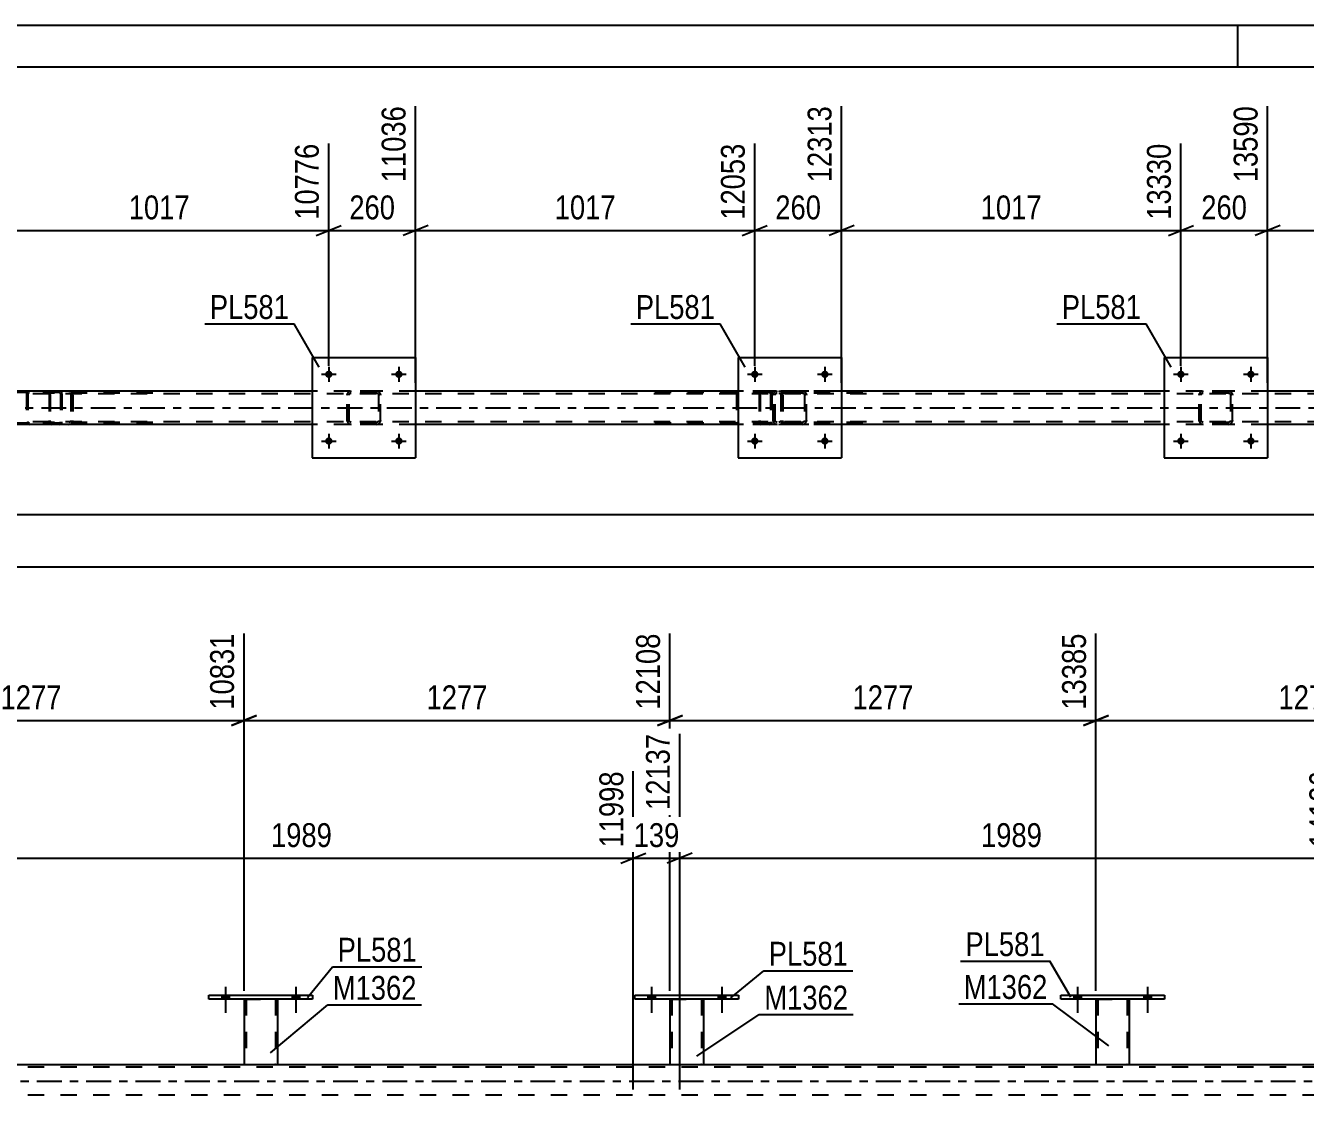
# Model space of a CAD drawing. Header units: millimetres. Extents: x 0 to 841, y 0 to 594.
# Drawn here: x 485.6 to 639.1, y 465.6 to 594 of the extents above; entities that cross this region are included whole.
import ezdxf

# ---------------------------------------------------------------- set-up
doc = ezdxf.new("R2010")
doc.units = ezdxf.units.MM
doc.linetypes.add('DXK_LINE_DOT2', pattern=[3.9198, 1.9599, -1.9599])
doc.linetypes.add('DXK_LINE_DOT3', pattern=[5.9187, 2.979, -0.9799, 0.9799, -0.9799])
doc.styles.add('Arial Narrow', font='ARIALN.TTF', dxfattribs={"height": 0.2})

# ---------------------------------------------------------------- blocks, each defined once
blk = doc.blocks.new('Unknown-318884811-1133')
at = {"color": 5, "linetype": 'Continuous'}
for p, q in [((841, 594), (0, 594)), ((631, 589), (631, 594)), ((836, 589), (5, 589))]:
    blk.add_line(p, q, dxfattribs=at)
blk = doc.blocks.new('Bolt-318884811-2870 - 2858')
at = {"linetype": 'Continuous'}
for points in [[(522.44, 544.17, -1), (521.56, 544.17, -1)], [(530.84, 544.17, -1), (529.96, 544.17, -1)]]:
    blk.add_hatch(color=1, dxfattribs=at).paths.add_polyline_path(points)
at = {"color": 1, "linetype": 'Continuous'}
for p, q in [((522, 545.05), (522, 543.29)), ((530.4, 545.05), (530.4, 543.29)), ((521.12, 544.17), (522.88, 544.17)), ((529.52, 544.17), (531.28, 544.17))]:
    blk.add_line(p, q, dxfattribs=at)
blk = doc.blocks.new('Bolt-318884811-2871 - 2858')
at = {"linetype": 'Continuous'}
for points in [[(522.44, 552.17, -1), (521.56, 552.17, -1)], [(530.84, 552.17, -1), (529.96, 552.17, -1)]]:
    blk.add_hatch(color=1, dxfattribs=at).paths.add_polyline_path(points)
at = {"color": 1, "linetype": 'Continuous'}
for p, q in [((522, 553.05), (522, 551.29)), ((530.4, 553.05), (530.4, 551.29)), ((521.12, 552.17), (522.88, 552.17)), ((529.52, 552.17), (531.28, 552.17))]:
    blk.add_line(p, q, dxfattribs=at)
blk = doc.blocks.new('Part-318884811-2958 - 2858')
at = {"color": 2, "linetype": 'Continuous'}
for p, q in [((520, 554.17), (520, 542.17)), ((520, 554.17), (532.4, 554.17)), ((532.4, 554.17), (532.4, 542.17)), ((520, 542.17), (532.4, 542.17))]:
    blk.add_line(p, q, dxfattribs=at)
blk = doc.blocks.new('Part-318884811-2959 - 2858')
at = {"color": 7, "linetype": 'DXK_LINE_DOT2'}
for p, q in [((575.28, 549.69), (575.32, 549.87)), ((575.32, 549.87), (575.28, 549.69)), ((575.28, 546.65), (575.28, 549.69)), ((575.52, 549.69), (575.54, 549.78)), ((575.52, 546.65), (575.52, 549.69)), ((575.54, 549.78), (575.59, 549.86)), ((575.58, 550.13), (575.76, 550.17)), ((575.76, 550.17), (575.58, 550.13)), ((575.59, 549.86), (575.67, 549.91)), ((575.67, 549.91), (575.76, 549.93)), ((578.8, 550.17), (575.76, 550.17)), ((578.8, 549.93), (575.76, 549.93)), ((578.8, 550.17), (578.99, 550.13)), ((578.99, 550.13), (578.8, 550.17)), ((578.8, 549.93), (578.9, 549.91)), ((578.9, 549.91), (578.97, 549.86)), ((578.97, 549.86), (579.03, 549.78)), ((579.03, 549.78), (579.04, 549.69)), ((579.04, 549.69), (579.04, 546.65)), ((579.25, 549.87), (579.28, 549.69)), ((579.28, 549.69), (579.25, 549.87)), ((579.28, 546.65), (579.28, 549.69)), ((575.32, 546.46), (575.28, 546.65)), ((575.28, 546.65), (575.32, 546.46)), ((575.54, 546.55), (575.52, 546.65)), ((575.59, 546.48), (575.54, 546.55)), ((575.67, 546.42), (575.59, 546.48)), ((575.76, 546.41), (575.67, 546.42)), ((578.8, 546.41), (575.76, 546.41)), ((578.9, 546.42), (578.8, 546.41)), ((578.97, 546.48), (578.9, 546.42)), ((579.03, 546.55), (578.97, 546.48)), ((579.04, 546.65), (579.03, 546.55)), ((579.28, 546.65), (579.25, 546.46)), ((579.25, 546.46), (579.28, 546.65)), ((575.76, 546.17), (575.58, 546.2)), ((575.58, 546.2), (575.76, 546.17)), ((578.8, 546.17), (575.76, 546.17)), ((578.99, 546.2), (578.8, 546.17)), ((578.8, 546.17), (578.99, 546.2))]:
    blk.add_line(p, q, dxfattribs=at)
at = {"color": 7, "linetype": 'DXK_LINE_DOT3'}
blk.add_line((577.28, 548.17), (577.28, 548.17), dxfattribs=at)
at = {"color": 7, "linetype": 'DXK_LINE_DOT2'}
for centre, start, end in [((575.76, 549.69), 112.5, 157.5), ((575.76, 549.69), 112.5, 157.5), ((578.8, 549.69), 22.5, 67.5), ((578.8, 549.69), 22.5, 67.5), ((575.76, 546.65), 202.5, 247.5), ((575.76, 546.65), 202.5, 247.5), ((578.8, 546.65), 292.5, 337.5), ((578.8, 546.65), 292.5, 337.5)]:
    blk.add_arc(centre, 0.48, start, end, dxfattribs=at)
blk = doc.blocks.new('Part-318884811-2907 - 2858')
at = {"color": 7, "linetype": 'DXK_LINE_DOT2'}
for p, q in [((524.2, 549.69), (524.24, 549.87)), ((524.24, 549.87), (524.2, 549.69)), ((524.2, 546.65), (524.2, 549.69)), ((524.44, 549.69), (524.46, 549.78)), ((524.44, 546.65), (524.44, 549.69)), ((524.46, 549.78), (524.51, 549.86)), ((524.5, 550.13), (524.68, 550.17)), ((524.68, 550.17), (524.5, 550.13)), ((524.51, 549.86), (524.59, 549.91)), ((524.59, 549.91), (524.68, 549.93)), ((527.72, 550.17), (524.68, 550.17)), ((527.72, 549.93), (524.68, 549.93)), ((527.72, 550.17), (527.91, 550.13)), ((527.91, 550.13), (527.72, 550.17)), ((527.72, 549.93), (527.82, 549.91)), ((527.82, 549.91), (527.89, 549.86)), ((527.89, 549.86), (527.95, 549.78)), ((527.95, 549.78), (527.96, 549.69)), ((527.96, 549.69), (527.96, 546.65)), ((528.17, 549.87), (528.2, 549.69)), ((528.2, 549.69), (528.17, 549.87)), ((528.2, 546.65), (528.2, 549.69)), ((524.24, 546.46), (524.2, 546.65)), ((524.2, 546.65), (524.24, 546.46)), ((524.46, 546.55), (524.44, 546.65)), ((524.51, 546.48), (524.46, 546.55)), ((524.59, 546.42), (524.51, 546.48)), ((524.68, 546.41), (524.59, 546.42)), ((527.72, 546.41), (524.68, 546.41)), ((527.82, 546.42), (527.72, 546.41)), ((527.89, 546.48), (527.82, 546.42)), ((527.95, 546.55), (527.89, 546.48)), ((527.96, 546.65), (527.95, 546.55)), ((528.2, 546.65), (528.17, 546.46)), ((528.17, 546.46), (528.2, 546.65)), ((524.68, 546.17), (524.5, 546.2)), ((524.5, 546.2), (524.68, 546.17)), ((527.72, 546.17), (524.68, 546.17)), ((527.91, 546.2), (527.72, 546.17)), ((527.72, 546.17), (527.91, 546.2))]:
    blk.add_line(p, q, dxfattribs=at)
at = {"color": 7, "linetype": 'DXK_LINE_DOT3'}
blk.add_line((526.2, 548.17), (526.2, 548.17), dxfattribs=at)
at = {"color": 7, "linetype": 'DXK_LINE_DOT2'}
for centre, start, end in [((524.68, 549.69), 112.5, 157.5), ((524.68, 549.69), 112.5, 157.5), ((527.72, 549.69), 22.5, 67.5), ((527.72, 549.69), 22.5, 67.5), ((524.68, 546.65), 202.5, 247.5), ((524.68, 546.65), 202.5, 247.5), ((527.72, 546.65), 292.5, 337.5), ((527.72, 546.65), 292.5, 337.5)]:
    blk.add_arc(centre, 0.48, start, end, dxfattribs=at)
blk = doc.blocks.new('Bolt-318884811-2916 - 2858')
at = {"linetype": 'Continuous'}
for points in [[(573.52, 544.17, -1), (572.64, 544.17, -1)], [(581.92, 544.17, -1), (581.04, 544.17, -1)]]:
    blk.add_hatch(color=1, dxfattribs=at).paths.add_polyline_path(points)
at = {"color": 1, "linetype": 'Continuous'}
for p, q in [((573.08, 545.05), (573.08, 543.29)), ((581.48, 545.05), (581.48, 543.29)), ((572.2, 544.17), (573.96, 544.17)), ((580.6, 544.17), (582.36, 544.17))]:
    blk.add_line(p, q, dxfattribs=at)
blk = doc.blocks.new('Bolt-318884811-2917 - 2858')
at = {"linetype": 'Continuous'}
for points in [[(573.52, 552.17, -1), (572.64, 552.17, -1)], [(581.92, 552.17, -1), (581.04, 552.17, -1)]]:
    blk.add_hatch(color=1, dxfattribs=at).paths.add_polyline_path(points)
at = {"color": 1, "linetype": 'Continuous'}
for p, q in [((573.08, 553.05), (573.08, 551.29)), ((581.48, 553.05), (581.48, 551.29)), ((572.2, 552.17), (573.96, 552.17)), ((580.6, 552.17), (582.36, 552.17))]:
    blk.add_line(p, q, dxfattribs=at)
blk = doc.blocks.new('Bolt-318884811-2918 - 2858')
at = {"linetype": 'Continuous'}
for points in [[(624.61, 544.17, -1), (623.73, 544.17, -1)], [(633.01, 544.17, -1), (632.13, 544.17, -1)]]:
    blk.add_hatch(color=1, dxfattribs=at).paths.add_polyline_path(points)
at = {"color": 1, "linetype": 'Continuous'}
for p, q in [((624.17, 545.05), (624.17, 543.29)), ((632.57, 545.05), (632.57, 543.29)), ((623.29, 544.17), (625.05, 544.17)), ((631.69, 544.17), (633.45, 544.17))]:
    blk.add_line(p, q, dxfattribs=at)
blk = doc.blocks.new('Bolt-318884811-2919 - 2858')
at = {"linetype": 'Continuous'}
for points in [[(624.61, 552.17, -1), (623.73, 552.17, -1)], [(633.01, 552.17, -1), (632.13, 552.17, -1)]]:
    blk.add_hatch(color=1, dxfattribs=at).paths.add_polyline_path(points)
at = {"color": 1, "linetype": 'Continuous'}
for p, q in [((624.17, 553.05), (624.17, 551.29)), ((632.57, 553.05), (632.57, 551.29)), ((623.29, 552.17), (625.05, 552.17)), ((631.69, 552.17), (633.45, 552.17))]:
    blk.add_line(p, q, dxfattribs=at)
blk = doc.blocks.new('Part-318884811-2964 - 2858')
at = {"color": 2, "linetype": 'Continuous'}
for p, q in [((571.08, 554.17), (571.08, 542.17)), ((571.08, 554.17), (583.48, 554.17)), ((583.48, 554.17), (583.48, 542.17)), ((571.08, 542.17), (583.48, 542.17))]:
    blk.add_line(p, q, dxfattribs=at)
blk = doc.blocks.new('Part-318884811-2965 - 2858')
at = {"color": 7, "linetype": 'DXK_LINE_DOT2'}
for p, q in [((626.37, 549.69), (626.4, 549.87)), ((626.4, 549.87), (626.37, 549.69)), ((626.37, 546.65), (626.37, 549.69)), ((626.61, 549.69), (626.62, 549.78)), ((626.61, 546.65), (626.61, 549.69)), ((626.62, 549.78), (626.68, 549.86)), ((626.66, 550.13), (626.85, 550.17)), ((626.85, 550.17), (626.66, 550.13)), ((626.68, 549.86), (626.75, 549.91)), ((626.75, 549.91), (626.85, 549.93)), ((629.89, 550.17), (626.85, 550.17)), ((629.89, 549.93), (626.85, 549.93)), ((629.89, 550.17), (630.07, 550.13)), ((630.07, 550.13), (629.89, 550.17)), ((629.89, 549.93), (629.98, 549.91)), ((629.98, 549.91), (630.05, 549.86)), ((630.05, 549.86), (630.11, 549.78)), ((630.11, 549.78), (630.13, 549.69)), ((630.13, 549.69), (630.13, 546.65)), ((630.33, 549.87), (630.37, 549.69)), ((630.37, 549.69), (630.33, 549.87)), ((630.37, 546.65), (630.37, 549.69)), ((626.4, 546.46), (626.37, 546.65)), ((626.37, 546.65), (626.4, 546.46)), ((626.62, 546.55), (626.61, 546.65)), ((626.68, 546.48), (626.62, 546.55)), ((626.75, 546.42), (626.68, 546.48)), ((626.85, 546.41), (626.75, 546.42)), ((629.89, 546.41), (626.85, 546.41)), ((629.98, 546.42), (629.89, 546.41)), ((630.05, 546.48), (629.98, 546.42)), ((630.11, 546.55), (630.05, 546.48)), ((630.13, 546.65), (630.11, 546.55)), ((630.37, 546.65), (630.33, 546.46)), ((630.33, 546.46), (630.37, 546.65)), ((626.85, 546.17), (626.66, 546.2)), ((626.66, 546.2), (626.85, 546.17)), ((629.89, 546.17), (626.85, 546.17)), ((630.07, 546.2), (629.89, 546.17)), ((629.89, 546.17), (630.07, 546.2))]:
    blk.add_line(p, q, dxfattribs=at)
at = {"color": 7, "linetype": 'DXK_LINE_DOT3'}
blk.add_line((628.37, 548.17), (628.37, 548.17), dxfattribs=at)
at = {"color": 7, "linetype": 'DXK_LINE_DOT2'}
for centre, start, end in [((626.85, 549.69), 112.5, 157.5), ((626.85, 549.69), 112.5, 157.5), ((629.89, 549.69), 22.5, 67.5), ((629.89, 549.69), 22.5, 67.5), ((626.85, 546.65), 202.5, 247.5), ((626.85, 546.65), 202.5, 247.5), ((629.89, 546.65), 292.5, 337.5), ((629.89, 546.65), 292.5, 337.5)]:
    blk.add_arc(centre, 0.48, start, end, dxfattribs=at)
blk = doc.blocks.new('Part-318884811-2970 - 2858')
at = {"color": 2, "linetype": 'Continuous'}
for p, q in [((622.17, 554.17), (622.17, 542.17)), ((622.17, 554.17), (634.57, 554.17)), ((634.57, 554.17), (634.57, 542.17)), ((622.17, 542.17), (634.57, 542.17))]:
    blk.add_line(p, q, dxfattribs=at)
blk = doc.blocks.new('Part-318884811-2981 - 2858')
at = {"color": 7, "linetype": 'DXK_LINE_DOT2'}
for p, q in [((489.66, 550.17), (474.33, 550.17)), ((489.66, 550.01), (474.33, 550.01)), ((485.77, 549.97), (485.75, 549.85)), ((485.75, 549.85), (485.75, 546.49)), ((485.92, 549.85), (485.93, 549.91)), ((485.92, 549.85), (485.92, 546.49)), ((485.93, 549.91), (485.97, 549.96)), ((486.09, 550.17), (485.96, 550.14)), ((485.97, 549.96), (486.02, 549.99)), ((486.02, 549.99), (486.09, 550.01)), ((489.79, 550.14), (489.66, 550.17)), ((489.66, 550.01), (489.73, 549.99)), ((489.73, 549.99), (489.75, 549.98)), ((489.75, 549.98), (489.78, 549.96)), ((489.78, 549.96), (489.82, 549.91)), ((489.82, 549.91), (489.83, 549.85)), ((489.83, 549.85), (489.83, 546.49)), ((490, 549.85), (489.98, 549.97)), ((490, 549.85), (490, 546.49)), ((485.75, 546.49), (485.77, 546.36)), ((485.93, 546.43), (485.92, 546.49)), ((485.97, 546.37), (485.93, 546.43)), ((485.97, 546.37), (486, 546.35)), ((486, 546.35), (486.02, 546.34)), ((486.02, 546.34), (486.09, 546.33)), ((489.73, 546.34), (489.66, 546.33)), ((489.78, 546.37), (489.73, 546.34)), ((489.82, 546.43), (489.78, 546.37)), ((489.83, 546.49), (489.82, 546.43)), ((489.98, 546.36), (490, 546.49)), ((489.66, 546.33), (474.33, 546.33)), ((489.66, 546.17), (474.33, 546.17)), ((485.96, 546.19), (486.09, 546.17)), ((489.66, 546.17), (489.79, 546.19))]:
    blk.add_line(p, q, dxfattribs=at)
for centre, start, end in [((486.08, 549.83), 110.7583, 155.68), ((489.68, 549.83), 24.32, 69.2417), ((486.08, 546.5), 204.32, 249.2417), ((489.68, 546.5), 290.7583, 335.68)]:
    blk.add_arc(centre, 0.331, start, end, dxfattribs=at)
blk = doc.blocks.new('Part-318884811-2990 - 2858')
at = {"color": 7, "linetype": 'DXK_LINE_DOT2'}
for p, q in [((573.61, 549.87), (573.59, 549.69)), ((573.59, 549.69), (573.59, 546.65)), ((573.67, 550.03), (573.61, 549.87)), ((573.76, 550.13), (573.67, 550.03)), ((573.73, 549.69), (573.74, 549.78)), ((573.73, 549.69), (573.73, 546.65)), ((573.74, 549.78), (573.77, 549.86)), ((573.86, 550.17), (573.76, 550.13)), ((573.77, 549.86), (573.81, 549.91)), ((573.81, 549.91), (573.86, 549.93)), ((586.02, 550.17), (573.86, 550.17)), ((586.02, 549.93), (573.86, 549.93)), ((575.14, 550.17), (575.14, 549.93)), ((576.15, 550.13), (575.95, 550.17)), ((575.95, 549.93), (576.05, 549.91)), ((576.05, 549.91), (576.13, 549.86)), ((576.13, 549.86), (576.19, 549.78)), ((576.19, 549.78), (576.2, 549.69)), ((576.2, 549.69), (576.2, 546.65)), ((576.43, 549.82), (576.42, 549.87)), ((576.46, 549.69), (576.43, 549.82)), ((576.46, 549.69), (576.46, 546.65)), ((573.59, 546.65), (573.61, 546.46)), ((573.61, 546.46), (573.67, 546.31)), ((573.74, 546.55), (573.73, 546.65)), ((573.75, 546.51), (573.74, 546.55)), ((573.77, 546.48), (573.75, 546.51)), ((573.81, 546.42), (573.77, 546.48)), ((573.86, 546.41), (573.81, 546.42)), ((586.02, 546.41), (573.86, 546.41)), ((575.14, 546.17), (575.14, 546.41)), ((576.05, 546.42), (575.95, 546.41)), ((576.13, 546.48), (576.05, 546.42)), ((576.19, 546.55), (576.13, 546.48)), ((576.2, 546.65), (576.19, 546.55)), ((576.42, 546.46), (576.44, 546.58)), ((576.44, 546.58), (576.46, 546.65)), ((573.67, 546.31), (573.76, 546.2)), ((573.76, 546.2), (573.86, 546.17)), ((586.02, 546.17), (573.86, 546.17)), ((575.95, 546.17), (576.15, 546.2))]:
    blk.add_line(p, q, dxfattribs=at)
for centre, start, end in [((575.97, 549.67), 23.8494, 68.8059), ((575.97, 546.66), 291.1941, 336.1506)]:
    blk.add_arc(centre, 0.492, start, end, dxfattribs=at)
blk = doc.blocks.new('Part-318884811-2994 - 2858')
at = {"color": 7, "linetype": 'DXK_LINE_DOT2'}
for p, q in [((574.8, 550.17), (559.47, 550.17)), ((574.8, 550.01), (559.47, 550.01)), ((570.91, 549.97), (570.88, 549.85)), ((570.88, 549.85), (570.88, 546.49)), ((571.05, 549.85), (571.06, 549.91)), ((571.05, 549.85), (571.05, 546.49)), ((571.06, 549.91), (571.1, 549.96)), ((571.22, 550.17), (571.09, 550.14)), ((571.1, 549.96), (571.16, 549.99)), ((571.16, 549.99), (571.22, 550.01)), ((574.93, 550.14), (574.8, 550.17)), ((574.8, 550.01), (574.86, 549.99)), ((574.86, 549.99), (574.92, 549.96)), ((574.92, 549.96), (574.96, 549.91)), ((574.96, 549.91), (574.97, 549.85)), ((574.97, 549.85), (574.97, 546.49)), ((575.14, 549.85), (575.11, 549.97)), ((575.14, 549.85), (575.14, 546.49)), ((570.88, 546.49), (570.91, 546.36)), ((571.06, 546.43), (571.05, 546.49)), ((571.1, 546.37), (571.06, 546.43)), ((571.16, 546.34), (571.1, 546.37)), ((571.22, 546.33), (571.16, 546.34)), ((574.86, 546.34), (574.8, 546.33)), ((574.92, 546.37), (574.86, 546.34)), ((574.96, 546.43), (574.92, 546.37)), ((574.97, 546.49), (574.96, 546.43)), ((575.11, 546.36), (575.14, 546.49)), ((574.8, 546.33), (559.47, 546.33)), ((574.8, 546.17), (559.47, 546.17)), ((571.09, 546.19), (571.22, 546.17)), ((574.8, 546.17), (574.93, 546.19))]:
    blk.add_line(p, q, dxfattribs=at)
for centre, start, end in [((571.21, 549.83), 110.7583, 155.68), ((574.81, 549.83), 24.32, 69.2417), ((571.21, 546.5), 204.32, 249.2417), ((574.81, 546.5), 290.7583, 335.68)]:
    blk.add_arc(centre, 0.331, start, end, dxfattribs=at)
blk = doc.blocks.new('Part-318884811-3021 - 2858')
at = {"color": 7, "linetype": 'DXK_LINE_DOT2'}
for p, q in [((488.48, 549.87), (488.46, 549.69)), ((488.46, 549.69), (488.46, 546.65)), ((488.54, 550.03), (488.48, 549.87)), ((488.62, 550.13), (488.54, 550.03)), ((488.59, 549.69), (488.6, 549.78)), ((488.59, 549.69), (488.59, 546.65)), ((488.6, 549.78), (488.63, 549.86)), ((488.73, 550.17), (488.62, 550.13)), ((488.63, 549.86), (488.68, 549.91)), ((488.68, 549.91), (488.73, 549.93)), ((500.88, 550.17), (488.73, 550.17)), ((500.88, 549.93), (488.73, 549.93)), ((490, 549.93), (490, 550.17)), ((491.01, 550.13), (490.82, 550.17)), ((490.82, 549.93), (490.92, 549.91)), ((490.92, 549.91), (491, 549.86)), ((491, 549.86), (491.05, 549.78)), ((491.05, 549.78), (491.07, 549.69)), ((491.07, 549.69), (491.07, 546.65)), ((491.3, 549.77), (491.28, 549.87)), ((491.32, 549.69), (491.3, 549.77)), ((491.32, 549.69), (491.32, 546.65)), ((488.46, 546.65), (488.48, 546.46)), ((488.48, 546.46), (488.54, 546.31)), ((488.6, 546.55), (488.59, 546.65)), ((488.62, 546.51), (488.6, 546.55)), ((488.63, 546.48), (488.62, 546.51)), ((488.68, 546.42), (488.63, 546.48)), ((488.73, 546.41), (488.68, 546.42)), ((500.88, 546.41), (488.73, 546.41)), ((490, 546.17), (490, 546.41)), ((490.92, 546.42), (490.82, 546.41)), ((491, 546.48), (490.92, 546.42)), ((491.05, 546.55), (491, 546.48)), ((491.07, 546.65), (491.05, 546.55)), ((491.28, 546.46), (491.31, 546.58)), ((491.31, 546.58), (491.32, 546.65)), ((488.54, 546.31), (488.62, 546.2)), ((488.62, 546.2), (488.73, 546.17)), ((500.88, 546.17), (488.73, 546.17)), ((490.82, 546.17), (491.01, 546.2))]:
    blk.add_line(p, q, dxfattribs=at)
for centre, start, end in [((490.83, 549.67), 23.8494, 68.8059), ((490.83, 546.66), 291.1941, 336.1506)]:
    blk.add_arc(centre, 0.492, start, end, dxfattribs=at)
blk = doc.blocks.new('Part-318884811-3068 - 2858')
at = {"color": 7, "linetype": 'DXK_LINE_DOT2'}
for p, q in [((755.01, 549.85), (90.98, 549.85)), ((532.4, 550.17), (520, 550.17)), ((583.48, 550.17), (571.08, 550.17)), ((634.57, 550.17), (622.17, 550.17)), ((755.01, 546.49), (90.98, 546.49)), ((532.4, 546.17), (520, 546.17)), ((583.48, 546.17), (571.08, 546.17)), ((634.57, 546.17), (622.17, 546.17))]:
    blk.add_line(p, q, dxfattribs=at)
at = {"color": 2, "linetype": 'Continuous'}
for p, q in [((520, 550.17), (481.32, 550.17)), ((571.08, 550.17), (532.4, 550.17)), ((622.17, 550.17), (583.48, 550.17)), ((673.25, 550.17), (634.57, 550.17)), ((520, 546.17), (481.32, 546.17)), ((571.08, 546.17), (532.4, 546.17)), ((622.17, 546.17), (583.48, 546.17)), ((673.25, 546.17), (634.57, 546.17))]:
    blk.add_line(p, q, dxfattribs=at)
at = {"color": 7, "linetype": 'DXK_LINE_DOT3'}
blk.add_line((90.98, 548.17), (755.01, 548.17), dxfattribs=at)
blk = doc.blocks.new('Part-318884811-4198 - 3840')
at = {"color": 2, "linetype": 'Continuous'}
for p, q in [((558.71, 477.72), (571.11, 477.72)), ((558.71, 477.24), (558.71, 477.72)), ((571.11, 477.72), (571.11, 477.24)), ((571.11, 477.24), (558.71, 477.24))]:
    blk.add_line(p, q, dxfattribs=at)
blk = doc.blocks.new('Part-318884811-3912 - 3840')
at = {"color": 2, "linetype": 'Continuous'}
blk.add_line((78.6, 469.4), (742.64, 469.4), dxfattribs=at)
at = {"color": 7, "linetype": 'DXK_LINE_DOT2'}
for p, q in [((742.64, 469.08), (78.6, 469.08)), ((742.64, 465.72), (78.6, 465.72))]:
    blk.add_line(p, q, dxfattribs=at)
at = {"color": 7, "linetype": 'DXK_LINE_DOT3'}
blk.add_line((78.6, 467.4), (742.64, 467.4), dxfattribs=at)
blk = doc.blocks.new('Part-318884811-3857 - 3840')
at = {"color": 7, "linetype": 'DXK_LINE_DOT3'}
blk.add_line((598.23, 334.78), (649.19, 474.8), dxfattribs=at)
at = {"color": 7, "linetype": 'DXK_LINE_DOT2'}
for p, q in [((643.82, 465.4), (599.69, 344.18)), ((647.73, 465.4), (603.61, 344.18)), ((647.9, 465.4), (646.37, 461.2)), ((599.52, 344.18), (601.28, 349)), ((605.54, 349), (603.78, 344.18)), ((603.78, 344.18), (599.52, 344.18))]:
    blk.add_line(p, q, dxfattribs=at)
at = {"color": 2, "linetype": 'Continuous'}
for p, q in [((643.64, 465.4), (601.28, 349)), ((647.9, 465.4), (643.64, 465.4)), ((646.37, 461.2), (605.54, 349))]:
    blk.add_line(p, q, dxfattribs=at)
blk = doc.blocks.new('Part-318884811-4188 - 3840')
at = {"color": 2, "linetype": 'Continuous'}
for p, q in [((609.79, 477.72), (622.19, 477.72)), ((609.79, 477.24), (609.79, 477.72)), ((622.19, 477.72), (622.19, 477.24)), ((622.19, 477.24), (609.79, 477.24))]:
    blk.add_line(p, q, dxfattribs=at)
blk = doc.blocks.new('Bolt-318884811-4275 - 3840')
at = {"linetype": 'Continuous'}
for points in [[(509.19, 477.24), (510.07, 477.24), (510.07, 477.72), (509.19, 477.72)], [(517.59, 477.24), (518.47, 477.24), (518.47, 477.72), (517.59, 477.72)]]:
    blk.add_hatch(color=1, dxfattribs=at).paths.add_polyline_path(points)
at = {"color": 1, "linetype": 'Continuous'}
for p, q in [((509.19, 477.72), (509.19, 477.24)), ((509.63, 478.72), (509.63, 475.6)), ((510.07, 477.72), (510.07, 477.24)), ((517.59, 477.72), (517.59, 477.24)), ((518.03, 478.72), (518.03, 475.6)), ((518.47, 477.72), (518.47, 477.24))]:
    blk.add_line(p, q, dxfattribs=at)
blk = doc.blocks.new('Part-318884811-4193 - 3840')
at = {"color": 2, "linetype": 'Continuous'}
for p, q in [((613.99, 477.24), (613.99, 469.4)), ((617.99, 477.24), (617.99, 469.4)), ((613.99, 469.4), (617.99, 469.4))]:
    blk.add_line(p, q, dxfattribs=at)
at = {"color": 7, "linetype": 'DXK_LINE_DOT2'}
for p, q in [((613.99, 477.24), (617.99, 477.24)), ((613.99, 477.24), (613.99, 477.24)), ((613.99, 477.24), (613.99, 477.24)), ((614.23, 477.24), (614.23, 469.4)), ((617.75, 477.24), (617.75, 469.4)), ((617.99, 477.24), (617.99, 477.24)), ((617.99, 477.24), (617.99, 477.24)), ((617.74, 469.4), (617.7, 469.4)), ((617.7, 469.4), (617.74, 469.4)), ((617.75, 469.4), (617.74, 469.4)), ((617.74, 469.4), (617.75, 469.4))]:
    blk.add_line(p, q, dxfattribs=at)
blk = doc.blocks.new('Part-318884811-4203 - 3840')
at = {"color": 2, "linetype": 'Continuous'}
for p, q in [((562.91, 477.24), (562.91, 469.4)), ((566.91, 477.24), (566.91, 469.4)), ((562.91, 469.4), (566.91, 469.4))]:
    blk.add_line(p, q, dxfattribs=at)
at = {"color": 7, "linetype": 'DXK_LINE_DOT2'}
for p, q in [((562.91, 477.24), (566.91, 477.24)), ((562.91, 477.24), (562.91, 477.24)), ((562.91, 477.24), (562.91, 477.24)), ((563.15, 477.24), (563.15, 469.4)), ((566.67, 477.24), (566.67, 469.4)), ((566.91, 477.24), (566.91, 477.24)), ((566.91, 477.24), (566.91, 477.24)), ((566.66, 469.4), (566.62, 469.4)), ((566.62, 469.4), (566.66, 469.4)), ((566.67, 469.4), (566.66, 469.4)), ((566.66, 469.4), (566.67, 469.4))]:
    blk.add_line(p, q, dxfattribs=at)
blk = doc.blocks.new('Part-318884811-4208 - 3840')
at = {"color": 2, "linetype": 'Continuous'}
for p, q in [((507.63, 477.72), (520.03, 477.72)), ((507.63, 477.24), (507.63, 477.72)), ((520.03, 477.72), (520.03, 477.24)), ((520.03, 477.24), (507.63, 477.24))]:
    blk.add_line(p, q, dxfattribs=at)
blk = doc.blocks.new('Part-318884811-4213 - 3840')
at = {"color": 2, "linetype": 'Continuous'}
for p, q in [((511.83, 477.24), (511.83, 469.4)), ((515.83, 477.24), (515.83, 469.4)), ((511.83, 469.4), (515.83, 469.4))]:
    blk.add_line(p, q, dxfattribs=at)
at = {"color": 7, "linetype": 'DXK_LINE_DOT2'}
for p, q in [((511.83, 477.24), (515.83, 477.24)), ((511.83, 477.24), (511.83, 477.24)), ((511.83, 477.24), (511.83, 477.24)), ((512.07, 477.24), (512.07, 469.4)), ((515.59, 477.24), (515.59, 469.4)), ((515.83, 477.24), (515.83, 477.24)), ((515.83, 477.24), (515.83, 477.24)), ((515.57, 469.4), (515.54, 469.4)), ((515.54, 469.4), (515.57, 469.4)), ((515.59, 469.4), (515.57, 469.4)), ((515.57, 469.4), (515.59, 469.4))]:
    blk.add_line(p, q, dxfattribs=at)
blk = doc.blocks.new('Bolt-318884811-4270 - 3840')
at = {"linetype": 'Continuous'}
for points in [[(611.35, 477.24), (612.23, 477.24), (612.23, 477.72), (611.35, 477.72)], [(619.75, 477.24), (620.63, 477.24), (620.63, 477.72), (619.75, 477.72)]]:
    blk.add_hatch(color=1, dxfattribs=at).paths.add_polyline_path(points)
at = {"color": 1, "linetype": 'Continuous'}
for p, q in [((611.35, 477.72), (611.35, 477.24)), ((611.79, 478.72), (611.79, 475.6)), ((612.23, 477.72), (612.23, 477.24)), ((619.75, 477.72), (619.75, 477.24)), ((620.19, 478.72), (620.19, 475.6)), ((620.63, 477.72), (620.63, 477.24))]:
    blk.add_line(p, q, dxfattribs=at)
blk = doc.blocks.new('Bolt-318884811-4271 - 3840')
at = {"linetype": 'Continuous'}
for points in [[(611.35, 477.24), (612.23, 477.24), (612.23, 477.72), (611.35, 477.72)], [(619.75, 477.24), (620.63, 477.24), (620.63, 477.72), (619.75, 477.72)]]:
    blk.add_hatch(color=1, dxfattribs=at).paths.add_polyline_path(points)
at = {"color": 1, "linetype": 'Continuous'}
for p, q in [((611.35, 477.72), (611.35, 477.24)), ((611.79, 478.72), (611.79, 475.6)), ((612.23, 477.72), (612.23, 477.24)), ((619.75, 477.72), (619.75, 477.24)), ((620.19, 478.72), (620.19, 475.6)), ((620.63, 477.72), (620.63, 477.24))]:
    blk.add_line(p, q, dxfattribs=at)
blk = doc.blocks.new('Bolt-318884811-4272 - 3840')
at = {"linetype": 'Continuous'}
for points in [[(560.27, 477.24), (561.15, 477.24), (561.15, 477.72), (560.27, 477.72)], [(568.67, 477.24), (569.55, 477.24), (569.55, 477.72), (568.67, 477.72)]]:
    blk.add_hatch(color=1, dxfattribs=at).paths.add_polyline_path(points)
at = {"color": 1, "linetype": 'Continuous'}
for p, q in [((560.27, 477.72), (560.27, 477.24)), ((560.71, 478.72), (560.71, 475.6)), ((561.15, 477.72), (561.15, 477.24)), ((568.67, 477.72), (568.67, 477.24)), ((569.11, 478.72), (569.11, 475.6)), ((569.55, 477.72), (569.55, 477.24))]:
    blk.add_line(p, q, dxfattribs=at)
blk = doc.blocks.new('Bolt-318884811-4273 - 3840')
at = {"linetype": 'Continuous'}
for points in [[(560.27, 477.24), (561.15, 477.24), (561.15, 477.72), (560.27, 477.72)], [(568.67, 477.24), (569.55, 477.24), (569.55, 477.72), (568.67, 477.72)]]:
    blk.add_hatch(color=1, dxfattribs=at).paths.add_polyline_path(points)
at = {"color": 1, "linetype": 'Continuous'}
for p, q in [((560.27, 477.72), (560.27, 477.24)), ((560.71, 478.72), (560.71, 475.6)), ((561.15, 477.72), (561.15, 477.24)), ((568.67, 477.72), (568.67, 477.24)), ((569.11, 478.72), (569.11, 475.6)), ((569.55, 477.72), (569.55, 477.24))]:
    blk.add_line(p, q, dxfattribs=at)
blk = doc.blocks.new('Bolt-318884811-4274 - 3840')
at = {"linetype": 'Continuous'}
for points in [[(509.19, 477.24), (510.07, 477.24), (510.07, 477.72), (509.19, 477.72)], [(517.59, 477.24), (518.47, 477.24), (518.47, 477.72), (517.59, 477.72)]]:
    blk.add_hatch(color=1, dxfattribs=at).paths.add_polyline_path(points)
at = {"color": 1, "linetype": 'Continuous'}
for p, q in [((509.19, 477.72), (509.19, 477.24)), ((509.63, 478.72), (509.63, 475.6)), ((510.07, 477.72), (510.07, 477.24)), ((517.59, 477.72), (517.59, 477.24)), ((518.03, 478.72), (518.03, 475.6)), ((518.47, 477.72), (518.47, 477.24))]:
    blk.add_line(p, q, dxfattribs=at)
blk = doc.blocks.new('StraightDimension-318884811-3817 - 2858')
at = {"color": 7, "linetype": 'Continuous'}
blk.add_line((90.34, 529.08), (797.57, 529.08), dxfattribs=at)
blk = doc.blocks.new('StraightDimension-318884811-3249 - 2858')
at = {"color": 7, "linetype": 'Continuous'}
blk.add_line((90.98, 535.34), (796.93, 535.34), dxfattribs=at)
blk = doc.blocks.new('StraightDimension-318884811-3569 - 2858')
at = {"color": 7, "linetype": 'Continuous'}
for p, q in [((481.32, 551.17), (481.32, 582.52)), ((522, 553.17), (522, 579.85)), ((482.82, 570.01), (479.82, 568.81)), ((481.32, 569.41), (522, 569.41)), ((520.5, 568.81), (523.5, 570.01))]:
    blk.add_line(p, q, dxfattribs=at)
at = {"color": 0, "linetype": 'Continuous'}
blk.add_wipeout([(521.4, 580.45), (517.2, 580.45), (517.2, 570.11), (521.4, 570.11)], dxfattribs=at)
at = {"color": 0}
blk.add_wipeout([(505.92, 570.16), (505.92, 574.36), (497.41, 574.36), (497.41, 570.16)], dxfattribs=at)
at = {"color": 3, "linetype": 'Continuous', "style": 'Arial Narrow'}
blk.add_text('10776', height=2.863, rotation=90.0002, dxfattribs=at).set_placement((520.8, 570.71))
at = {"color": 3, "style": 'Arial Narrow'}
blk.add_text('1017', height=2.863, dxfattribs=at).set_placement((498.01, 570.76))
blk = doc.blocks.new('StraightDimension-318884811-3589 - 2858')
at = {"color": 7, "linetype": 'Continuous'}
for p, q in [((532.4, 551.17), (532.4, 584.35)), ((522, 553.17), (522, 579.85)), ((520.5, 568.81), (523.5, 570.01)), ((522, 569.41), (532.4, 569.41)), ((533.9, 570.01), (530.9, 568.81))]:
    blk.add_line(p, q, dxfattribs=at)
at = {"color": 0}
blk.add_wipeout([(530.55, 570.16), (530.55, 574.36), (523.86, 574.36), (523.86, 570.16)], dxfattribs=at)
at = {"color": 3, "style": 'Arial Narrow'}
blk.add_text('260', height=2.863, dxfattribs=at).set_placement((524.46, 570.76))
at = {"color": 0, "linetype": 'Continuous'}
blk.add_wipeout([(531.8, 584.95), (527.6, 584.95), (527.6, 574.61), (531.8, 574.61)], dxfattribs=at)
at = {"color": 3, "linetype": 'Continuous', "style": 'Arial Narrow'}
blk.add_text('11036', height=2.863, rotation=90.0002, dxfattribs=at).set_placement((531.2, 575.21))
blk = doc.blocks.new('StraightDimension-318884811-3609 - 2858')
at = {"color": 7, "linetype": 'Continuous'}
for p, q in [((532.4, 551.17), (532.4, 584.35)), ((573.08, 553.17), (573.08, 579.85)), ((533.9, 570.01), (530.9, 568.81)), ((532.4, 569.41), (573.08, 569.41)), ((571.58, 568.81), (574.58, 570.01))]:
    blk.add_line(p, q, dxfattribs=at)
at = {"color": 0, "linetype": 'Continuous'}
blk.add_wipeout([(572.48, 580.45), (568.28, 580.45), (568.28, 570.11), (572.48, 570.11)], dxfattribs=at)
at = {"color": 0}
blk.add_wipeout([(557, 570.16), (557, 574.36), (548.49, 574.36), (548.49, 570.16)], dxfattribs=at)
at = {"color": 3, "linetype": 'Continuous', "style": 'Arial Narrow'}
blk.add_text('12053', height=2.863, rotation=90.0002, dxfattribs=at).set_placement((571.88, 570.71))
at = {"color": 3, "style": 'Arial Narrow'}
blk.add_text('1017', height=2.863, dxfattribs=at).set_placement((549.09, 570.76))
blk = doc.blocks.new('StraightDimension-318884811-3629 - 2858')
at = {"color": 7, "linetype": 'Continuous'}
for p, q in [((583.48, 551.17), (583.48, 584.35)), ((573.08, 553.17), (573.08, 579.85)), ((571.58, 568.81), (574.58, 570.01)), ((573.08, 569.41), (583.48, 569.41)), ((584.98, 570.01), (581.98, 568.81))]:
    blk.add_line(p, q, dxfattribs=at)
at = {"color": 0}
blk.add_wipeout([(581.63, 570.16), (581.63, 574.36), (574.94, 574.36), (574.94, 570.16)], dxfattribs=at)
at = {"color": 3, "style": 'Arial Narrow'}
blk.add_text('260', height=2.863, dxfattribs=at).set_placement((575.54, 570.76))
at = {"color": 0, "linetype": 'Continuous'}
blk.add_wipeout([(582.88, 584.95), (578.68, 584.95), (578.68, 574.61), (582.88, 574.61)], dxfattribs=at)
at = {"color": 3, "linetype": 'Continuous', "style": 'Arial Narrow'}
blk.add_text('12313', height=2.863, rotation=90.0002, dxfattribs=at).set_placement((582.28, 575.21))
blk = doc.blocks.new('StraightDimension-318884811-3649 - 2858')
at = {"color": 7, "linetype": 'Continuous'}
for p, q in [((583.48, 551.17), (583.48, 584.35)), ((624.17, 553.17), (624.17, 579.85)), ((584.98, 570.01), (581.98, 568.81)), ((583.48, 569.41), (624.17, 569.41)), ((622.67, 568.81), (625.67, 570.01))]:
    blk.add_line(p, q, dxfattribs=at)
at = {"color": 0, "linetype": 'Continuous'}
blk.add_wipeout([(623.57, 580.45), (619.37, 580.45), (619.37, 570.11), (623.57, 570.11)], dxfattribs=at)
at = {"color": 0}
blk.add_wipeout([(608.08, 570.16), (608.08, 574.36), (599.57, 574.36), (599.57, 570.16)], dxfattribs=at)
at = {"color": 3, "linetype": 'Continuous', "style": 'Arial Narrow'}
blk.add_text('13330', height=2.863, rotation=90.0002, dxfattribs=at).set_placement((622.97, 570.71))
at = {"color": 3, "style": 'Arial Narrow'}
blk.add_text('1017', height=2.863, dxfattribs=at).set_placement((600.17, 570.76))
blk = doc.blocks.new('StraightDimension-318884811-3669 - 2858')
at = {"color": 7, "linetype": 'Continuous'}
for p, q in [((634.57, 551.17), (634.57, 584.35)), ((624.17, 553.17), (624.17, 579.85)), ((622.67, 568.81), (625.67, 570.01)), ((624.17, 569.41), (634.57, 569.41)), ((636.07, 570.01), (633.07, 568.81))]:
    blk.add_line(p, q, dxfattribs=at)
at = {"color": 0}
blk.add_wipeout([(632.71, 570.16), (632.71, 574.36), (626.02, 574.36), (626.02, 570.16)], dxfattribs=at)
at = {"color": 3, "style": 'Arial Narrow'}
blk.add_text('260', height=2.863, dxfattribs=at).set_placement((626.62, 570.76))
at = {"color": 0, "linetype": 'Continuous'}
blk.add_wipeout([(633.97, 584.95), (629.77, 584.95), (629.77, 574.61), (633.97, 574.61)], dxfattribs=at)
at = {"color": 3, "linetype": 'Continuous', "style": 'Arial Narrow'}
blk.add_text('13590', height=2.863, rotation=90.0002, dxfattribs=at).set_placement((633.37, 575.21))
blk = doc.blocks.new('StraightDimension-318884811-3689 - 2858')
at = {"color": 7, "linetype": 'Continuous'}
for p, q in [((634.57, 551.17), (634.57, 584.35)), ((675.25, 553.17), (675.25, 579.85)), ((636.07, 570.01), (633.07, 568.81)), ((634.57, 569.41), (675.25, 569.41)), ((673.75, 568.81), (676.75, 570.01))]:
    blk.add_line(p, q, dxfattribs=at)
at = {"color": 0, "linetype": 'Continuous'}
blk.add_wipeout([(674.65, 580.45), (670.45, 580.45), (670.45, 570.11), (674.65, 570.11)], dxfattribs=at)
at = {"color": 0}
blk.add_wipeout([(659.16, 570.16), (659.16, 574.36), (650.65, 574.36), (650.65, 570.16)], dxfattribs=at)
at = {"color": 3, "linetype": 'Continuous', "style": 'Arial Narrow'}
blk.add_text('14607', height=2.863, rotation=90.0002, dxfattribs=at).set_placement((674.05, 570.71))
at = {"color": 3, "style": 'Arial Narrow'}
blk.add_text('1017', height=2.863, dxfattribs=at).set_placement((651.25, 570.76))
blk = doc.blocks.new('StraightDimension-318884811-5321 - 3840')
at = {"color": 7, "linetype": 'Continuous'}
for p, q in [((564.09, 466.4), (564.09, 509.06)), ((643.64, 466.4), (643.64, 504.56)), ((565.59, 494.72), (562.59, 493.52)), ((642.14, 493.52), (645.14, 494.72)), ((564.09, 494.12), (643.64, 494.12))]:
    blk.add_line(p, q, dxfattribs=at)
at = {"color": 0, "linetype": 'Continuous'}
blk.add_wipeout([(643.04, 505.16), (638.84, 505.16), (638.84, 494.82), (643.04, 494.82)], dxfattribs=at)
at = {"color": 0}
blk.add_wipeout([(608.12, 494.87), (608.12, 499.07), (599.61, 499.07), (599.61, 494.87)], dxfattribs=at)
at = {"color": 3, "linetype": 'Continuous', "style": 'Arial Narrow'}
blk.add_text('14126', height=2.863, rotation=90.0002, dxfattribs=at).set_placement((642.44, 495.42))
at = {"color": 3, "style": 'Arial Narrow'}
blk.add_text('1989', height=2.863, dxfattribs=at).set_placement((600.21, 495.47))
blk = doc.blocks.new('StraightDimension-318884811-5283 - 3840')
at = {"color": 7, "linetype": 'Continuous'}
for p, q in [((478.95, 466.4), (478.95, 509.06)), ((558.51, 466.4), (558.51, 504.56)), ((480.45, 494.72), (477.45, 493.52)), ((557.01, 493.52), (560.01, 494.72)), ((478.95, 494.12), (558.51, 494.12))]:
    blk.add_line(p, q, dxfattribs=at)
at = {"color": 0, "linetype": 'Continuous'}
blk.add_wipeout([(557.91, 505.16), (553.71, 505.16), (553.71, 494.82), (557.91, 494.82)], dxfattribs=at)
at = {"color": 0}
blk.add_wipeout([(522.99, 494.87), (522.99, 499.07), (514.47, 499.07), (514.47, 494.87)], dxfattribs=at)
at = {"color": 3, "linetype": 'Continuous', "style": 'Arial Narrow'}
blk.add_text('11998', height=2.863, rotation=90.0002, dxfattribs=at).set_placement((557.31, 495.42))
at = {"color": 3, "style": 'Arial Narrow'}
blk.add_text('1989', height=2.863, dxfattribs=at).set_placement((515.07, 495.47))
blk = doc.blocks.new('StraightDimension-318884811-4587 - 3840')
at = {"color": 7, "linetype": 'Continuous'}
for p, q in [((511.83, 478.24), (511.83, 521.09)), ((562.91, 478.24), (562.91, 521.09)), ((513.33, 511.25), (510.33, 510.05)), ((561.41, 510.05), (564.41, 511.25)), ((511.83, 510.65), (562.91, 510.65))]:
    blk.add_line(p, q, dxfattribs=at)
at = {"color": 0, "linetype": 'Continuous'}
blk.add_wipeout([(562.31, 521.69), (558.11, 521.69), (558.11, 511.35), (562.31, 511.35)], dxfattribs=at)
at = {"color": 0}
blk.add_wipeout([(541.63, 511.4), (541.63, 515.6), (533.12, 515.6), (533.12, 511.4)], dxfattribs=at)
at = {"color": 3, "linetype": 'Continuous', "style": 'Arial Narrow'}
blk.add_text('12108', height=2.863, rotation=90.0002, dxfattribs=at).set_placement((561.71, 511.95))
at = {"color": 3, "style": 'Arial Narrow'}
blk.add_text('1277', height=2.863, dxfattribs=at).set_placement((533.72, 512))
blk = doc.blocks.new('StraightDimension-318884811-4607 - 3840')
at = {"color": 7, "linetype": 'Continuous'}
for p, q in [((613.99, 478.24), (613.99, 521.09)), ((665.07, 478.24), (665.07, 521.09)), ((615.49, 511.25), (612.49, 510.05)), ((663.57, 510.05), (666.57, 511.25)), ((613.99, 510.65), (665.07, 510.65))]:
    blk.add_line(p, q, dxfattribs=at)
at = {"color": 0, "linetype": 'Continuous'}
blk.add_wipeout([(664.47, 521.69), (660.27, 521.69), (660.27, 511.35), (664.47, 511.35)], dxfattribs=at)
at = {"color": 0}
blk.add_wipeout([(643.79, 511.4), (643.79, 515.6), (635.28, 515.6), (635.28, 511.4)], dxfattribs=at)
at = {"color": 3, "linetype": 'Continuous', "style": 'Arial Narrow'}
blk.add_text('14662', height=2.863, rotation=90.0002, dxfattribs=at).set_placement((663.87, 511.95))
at = {"color": 3, "style": 'Arial Narrow'}
blk.add_text('1277', height=2.863, dxfattribs=at).set_placement((635.88, 512))
blk = doc.blocks.new('StraightDimension-318884811-4577 - 3840')
at = {"color": 7, "linetype": 'Continuous'}
for p, q in [((511.83, 478.24), (511.83, 521.09)), ((460.75, 478.24), (460.75, 519.26)), ((462.25, 511.25), (459.25, 510.05)), ((510.33, 510.05), (513.33, 511.25)), ((460.75, 510.65), (511.83, 510.65))]:
    blk.add_line(p, q, dxfattribs=at)
at = {"color": 0, "linetype": 'Continuous'}
blk.add_wipeout([(511.23, 521.69), (507.03, 521.69), (507.03, 511.35), (511.23, 511.35)], dxfattribs=at)
at = {"color": 0}
blk.add_wipeout([(490.55, 511.4), (490.55, 515.6), (482.04, 515.6), (482.04, 511.4)], dxfattribs=at)
at = {"color": 3, "linetype": 'Continuous', "style": 'Arial Narrow'}
blk.add_text('10831', height=2.863, rotation=90.0002, dxfattribs=at).set_placement((510.63, 511.95))
at = {"color": 3, "style": 'Arial Narrow'}
blk.add_text('1277', height=2.863, dxfattribs=at).set_placement((482.64, 512))
blk = doc.blocks.new('StraightDimension-318884811-4597 - 3840')
at = {"color": 7, "linetype": 'Continuous'}
for p, q in [((562.91, 478.24), (562.91, 521.09)), ((613.99, 478.24), (613.99, 521.09)), ((564.41, 511.25), (561.41, 510.05)), ((612.49, 510.05), (615.49, 511.25)), ((562.91, 510.65), (613.99, 510.65))]:
    blk.add_line(p, q, dxfattribs=at)
at = {"color": 0, "linetype": 'Continuous'}
blk.add_wipeout([(613.39, 521.69), (609.19, 521.69), (609.19, 511.35), (613.39, 511.35)], dxfattribs=at)
at = {"color": 0}
blk.add_wipeout([(592.71, 511.4), (592.71, 515.6), (584.2, 515.6), (584.2, 511.4)], dxfattribs=at)
at = {"color": 3, "linetype": 'Continuous', "style": 'Arial Narrow'}
blk.add_text('13385', height=2.863, rotation=90.0002, dxfattribs=at).set_placement((612.79, 511.95))
at = {"color": 3, "style": 'Arial Narrow'}
blk.add_text('1277', height=2.863, dxfattribs=at).set_placement((584.8, 512))
blk = doc.blocks.new('StraightDimension-318884811-5302 - 3840')
at = {"color": 7, "linetype": 'Continuous'}
for p, q in [((564.09, 466.4), (564.09, 509.06)), ((558.51, 466.4), (558.51, 504.56)), ((557.01, 493.52), (560.01, 494.72)), ((565.59, 494.72), (562.59, 493.52)), ((558.51, 494.12), (564.09, 494.12))]:
    blk.add_line(p, q, dxfattribs=at)
at = {"color": 0}
blk.add_wipeout([(564.64, 494.87), (564.64, 499.07), (557.96, 499.07), (557.96, 494.87)], dxfattribs=at)
at = {"color": 3, "style": 'Arial Narrow'}
blk.add_text('139', height=2.863, dxfattribs=at).set_placement((558.56, 495.47))
at = {"color": 0, "linetype": 'Continuous'}
blk.add_wipeout([(563.49, 509.66), (559.29, 509.66), (559.29, 499.32), (563.49, 499.32)], dxfattribs=at)
at = {"color": 3, "linetype": 'Continuous', "style": 'Arial Narrow'}
blk.add_text('12137', height=2.863, rotation=90.0002, dxfattribs=at).set_placement((562.89, 499.92))
blk = doc.blocks.new('Mark-318884811-2954 - 2858')
at = {"color": 0}
blk.add_wipeout([(517.23, 558.81), (517.23, 561.81), (507.73, 561.81), (507.73, 558.81)], dxfattribs=at)
blk.add_wipeout([(517.23, 558.81), (517.23, 561.81), (507.73, 561.81), (507.73, 558.81)], dxfattribs=at)
at = {"color": 30, "linetype": 'Continuous'}
for p in [(507.13, 558.21), (520.83, 553.02)]:
    blk.add_line(p, (517.83, 558.21), dxfattribs=at)
at = {"color": 3, "style": 'Arial Narrow'}
blk.add_text('PL581', height=2.863, dxfattribs=at).set_placement((507.73, 558.81))
blk = doc.blocks.new('Mark-318884811-2960 - 2858')
at = {"color": 0}
blk.add_wipeout([(568.31, 558.81), (568.31, 561.81), (558.81, 561.81), (558.81, 558.81)], dxfattribs=at)
blk.add_wipeout([(568.31, 558.81), (568.31, 561.81), (558.81, 561.81), (558.81, 558.81)], dxfattribs=at)
at = {"color": 30, "linetype": 'Continuous'}
for p in [(558.21, 558.21), (571.91, 553.02)]:
    blk.add_line(p, (568.91, 558.21), dxfattribs=at)
at = {"color": 3, "style": 'Arial Narrow'}
blk.add_text('PL581', height=2.863, dxfattribs=at).set_placement((558.81, 558.81))
blk = doc.blocks.new('Mark-318884811-2966 - 2858')
at = {"color": 0}
blk.add_wipeout([(619.4, 558.81), (619.4, 561.81), (609.89, 561.81), (609.89, 558.81)], dxfattribs=at)
blk.add_wipeout([(619.4, 558.81), (619.4, 561.81), (609.89, 561.81), (609.89, 558.81)], dxfattribs=at)
at = {"color": 30, "linetype": 'Continuous'}
for p in [(609.29, 558.21), (623, 553.02)]:
    blk.add_line(p, (620, 558.21), dxfattribs=at)
at = {"color": 3, "style": 'Arial Narrow'}
blk.add_text('PL581', height=2.863, dxfattribs=at).set_placement((609.89, 558.81))
blk = doc.blocks.new('Mark-318884811-4184 - 3840')
at = {"color": 0}
blk.add_wipeout([(607.85, 482.39), (607.85, 485.39), (598.34, 485.39), (598.34, 482.39)], dxfattribs=at)
blk.add_wipeout([(607.85, 482.39), (607.85, 485.39), (598.34, 485.39), (598.34, 482.39)], dxfattribs=at)
at = {"color": 30, "linetype": 'Continuous'}
for p in [(597.74, 481.79), (610.98, 477.46)]:
    blk.add_line(p, (608.45, 481.79), dxfattribs=at)
at = {"color": 3, "style": 'Arial Narrow'}
blk.add_text('PL581', height=2.863, dxfattribs=at).set_placement((598.34, 482.39))
blk = doc.blocks.new('Mark-318884811-4189 - 3840')
at = {"color": 0}
blk.add_wipeout([(608.18, 477.25), (608.18, 480.25), (598.13, 480.25), (598.13, 477.25)], dxfattribs=at)
blk.add_wipeout([(608.18, 477.25), (608.18, 480.25), (598.13, 480.25), (598.13, 477.25)], dxfattribs=at)
at = {"color": 30, "linetype": 'Continuous'}
for p in [(597.53, 476.65), (615.55, 471.61)]:
    blk.add_line(p, (608.78, 476.65), dxfattribs=at)
at = {"color": 3, "style": 'Arial Narrow'}
blk.add_text('M1362', height=2.863, dxfattribs=at).set_placement((598.13, 477.25))
blk = doc.blocks.new('Mark-318884811-4194 - 3840')
at = {"color": 0}
blk.add_wipeout([(584.25, 481.24), (584.25, 484.24), (574.75, 484.24), (574.75, 481.24)], dxfattribs=at)
blk.add_wipeout([(584.25, 481.24), (584.25, 484.24), (574.75, 484.24), (574.75, 481.24)], dxfattribs=at)
at = {"color": 30, "linetype": 'Continuous'}
for p, q in [((570.22, 477.38), (574.15, 480.64)), ((574.15, 480.64), (584.85, 480.64))]:
    blk.add_line(p, q, dxfattribs=at)
at = {"color": 3, "style": 'Arial Narrow'}
blk.add_text('PL581', height=2.863, dxfattribs=at).set_placement((574.75, 481.24))
blk = doc.blocks.new('Mark-318884811-4199 - 3840')
at = {"color": 0}
blk.add_wipeout([(584.27, 475.98), (584.27, 478.98), (574.22, 478.98), (574.22, 475.98)], dxfattribs=at)
blk.add_wipeout([(584.27, 475.98), (584.27, 478.98), (574.22, 478.98), (574.22, 475.98)], dxfattribs=at)
at = {"color": 30, "linetype": 'Continuous'}
for p, q in [((566.14, 470.39), (573.62, 475.38)), ((573.62, 475.38), (584.87, 475.38))]:
    blk.add_line(p, q, dxfattribs=at)
at = {"color": 3, "style": 'Arial Narrow'}
blk.add_text('M1362', height=2.863, dxfattribs=at).set_placement((574.22, 475.98))
blk = doc.blocks.new('Mark-318884811-4204 - 3840')
at = {"color": 0}
blk.add_wipeout([(532.56, 481.72), (532.56, 484.72), (523.06, 484.72), (523.06, 481.72)], dxfattribs=at)
blk.add_wipeout([(532.56, 481.72), (532.56, 484.72), (523.06, 484.72), (523.06, 481.72)], dxfattribs=at)
at = {"color": 30, "linetype": 'Continuous'}
for p, q in [((519.46, 477.41), (522.46, 481.12)), ((522.46, 481.12), (533.16, 481.12))]:
    blk.add_line(p, q, dxfattribs=at)
at = {"color": 3, "style": 'Arial Narrow'}
blk.add_text('PL581', height=2.863, dxfattribs=at).set_placement((523.06, 481.72))
blk = doc.blocks.new('Mark-318884811-4209 - 3840')
at = {"color": 0}
blk.add_wipeout([(532.53, 477.15), (532.53, 480.15), (522.48, 480.15), (522.48, 477.15)], dxfattribs=at)
blk.add_wipeout([(532.53, 477.15), (532.53, 480.15), (522.48, 480.15), (522.48, 477.15)], dxfattribs=at)
at = {"color": 30, "linetype": 'Continuous'}
for p, q in [((515, 470.77), (521.88, 476.55)), ((521.88, 476.55), (533.13, 476.55))]:
    blk.add_line(p, q, dxfattribs=at)
at = {"color": 3, "style": 'Arial Narrow'}
blk.add_text('M1362', height=2.863, dxfattribs=at).set_placement((522.48, 477.15))

msp = doc.modelspace()

# ---------------------------------------------------------------- block references
for name in ['Unknown-318884811-1133', 'Part-318884811-2958 - 2858', 'Part-318884811-2964 - 2858', 'Part-318884811-2970 - 2858', 'Bolt-318884811-2871 - 2858', 'Bolt-318884811-2917 - 2858', 'Bolt-318884811-2919 - 2858', 'Part-318884811-3068 - 2858', 'Part-318884811-2981 - 2858', 'Part-318884811-3021 - 2858', 'Part-318884811-2907 - 2858', 'Part-318884811-2994 - 2858', 'Part-318884811-2990 - 2858', 'Part-318884811-2959 - 2858', 'Part-318884811-2965 - 2858', 'Bolt-318884811-2870 - 2858', 'Bolt-318884811-2916 - 2858', 'Bolt-318884811-2918 - 2858', 'Part-318884811-4208 - 3840', 'Bolt-318884811-4275 - 3840', 'Bolt-318884811-4274 - 3840', 'Part-318884811-4198 - 3840', 'Bolt-318884811-4272 - 3840', 'Bolt-318884811-4273 - 3840', 'Part-318884811-4188 - 3840', 'Bolt-318884811-4270 - 3840', 'Bolt-318884811-4271 - 3840', 'Part-318884811-4213 - 3840', 'Part-318884811-4203 - 3840', 'Part-318884811-4193 - 3840', 'Part-318884811-3857 - 3840', 'Part-318884811-3912 - 3840']:
    msp.add_blockref(name, (0, 0))

# ---------------------------------------------------------------- next in the draw order: block references
for name in ['StraightDimension-318884811-3569 - 2858', 'StraightDimension-318884811-3817 - 2858', 'StraightDimension-318884811-5283 - 3840', 'StraightDimension-318884811-5321 - 3840']:
    msp.add_blockref(name, (0, 0))

# ---------------------------------------------------------------- next in the draw order: block references
for name in ['StraightDimension-318884811-3589 - 2858', 'StraightDimension-318884811-3249 - 2858', 'StraightDimension-318884811-4587 - 3840', 'StraightDimension-318884811-4607 - 3840']:
    msp.add_blockref(name, (0, 0))

# ---------------------------------------------------------------- next in the draw order: block references
for name in ['StraightDimension-318884811-3609 - 2858', 'Mark-318884811-2954 - 2858', 'StraightDimension-318884811-4577 - 3840', 'StraightDimension-318884811-4597 - 3840', 'Mark-318884811-4204 - 3840']:
    msp.add_blockref(name, (0, 0))

# ---------------------------------------------------------------- next in the draw order: block references
for name in ['StraightDimension-318884811-3629 - 2858', 'StraightDimension-318884811-5302 - 3840', 'Mark-318884811-4184 - 3840', 'Mark-318884811-4194 - 3840', 'Mark-318884811-4209 - 3840']:
    msp.add_blockref(name, (0, 0))

# ---------------------------------------------------------------- next in the draw order: block references
for name in ['StraightDimension-318884811-3649 - 2858', 'Mark-318884811-2960 - 2858', 'Mark-318884811-4199 - 3840', 'Mark-318884811-4189 - 3840']:
    msp.add_blockref(name, (0, 0))

# ---------------------------------------------------------------- next in the draw order: block references
msp.add_blockref('StraightDimension-318884811-3669 - 2858', (0, 0))

# ---------------------------------------------------------------- next in the draw order: block references
for name in ['StraightDimension-318884811-3689 - 2858', 'Mark-318884811-2966 - 2858']:
    msp.add_blockref(name, (0, 0))

doc.saveas('drawing.dxf')
